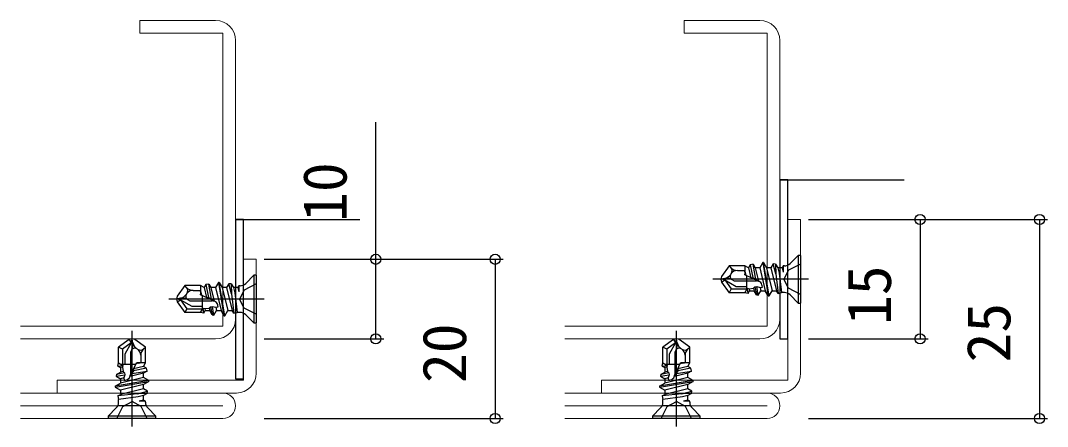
# Model space of a CAD drawing. Units: millimetres, scale not verified. Extents: x -437 to 438, y -281 to 279.
# Drawn here: x -109.4 to 19.6, y 76.5 to 127.5 of the extents above; entities that cross this region are included whole.
import ezdxf
from ezdxf.enums import TextEntityAlignment as Align

# ---------------------------------------------------------------- set-up
doc = ezdxf.new("R2010")
doc.units = ezdxf.units.MM
doc.header["$LTSCALE"] = 2
doc.layers.add('0-2_YKK_11', color=211, linetype='Continuous', lineweight=18)
doc.layers.add('0-3_YKK_11E', color=4, linetype='Continuous', lineweight=18)
for name, color, linetype in [('0-5_YKK_13', 4, 'Continuous'), ('0-7_YKK_D', 6, 'Continuous'), ('0-9_YSS_K', 3, 'Continuous')]:
    doc.layers.add(name, color=color, linetype=linetype)
doc.styles.add('ＭＳ ゴシック', font='')
doc.styles.get('ＭＳ ゴシック').set_extended_font_data('MS Gothic')

msp = doc.modelspace()

# ---------------------------------------------------------------- linework, layer by layer
at = {"layer": '0-2_YKK_11'}
for p, q in [((-109.374, 80.74), (-83.974, 80.74)), ((-41.029, 80.74), (-15.629, 80.74)), ((-109.374, 79.14), (-83.974, 79.14)), ((-41.029, 79.14), (-15.629, 79.14)), ((-83.974, 77.54), (-109.374, 77.54)), ((-15.629, 77.54), (-41.029, 77.54))]:
    msp.add_line(p, q, dxfattribs=at)
for points in [[(-11.429, 83.24), (-11.429, 102.54), (-13.029, 102.54), (-13.029, 82.34)], [(-79.774, 83.24), (-79.774, 97.54), (-81.374, 97.54), (-81.374, 82.34)], [(-81.374, 82.34), (-104.774, 82.34), (-104.774, 80.74), (-82.274, 80.74)], [(-13.029, 82.34), (-36.429, 82.34), (-36.429, 80.74), (-13.929, 80.74)]]:
    msp.add_lwpolyline(points, dxfattribs=at)
for centre, radius, start, end in [((-82.274, 83.24), 2.5, 270.00001, 359.99999), ((-13.929, 83.24), 2.5, 270.00001, 359.99999), ((-83.974, 79.14), 1.6, 270, 90), ((-15.629, 79.14), 1.6, 270, 90)]:
    msp.add_arc(centre, radius, start, end, dxfattribs=at)
at = {"layer": '0-3_YKK_11E'}
for p, q in [((-82.374, 90.04), (-82.374, 125.04)), ((-14.029, 90.04), (-14.029, 125.04)), ((-109.374, 87.54), (-84.874, 87.54)), ((-41.029, 87.54), (-16.529, 87.54))]:
    msp.add_line(p, q, dxfattribs=at)
for points in [[(-84.874, 127.54), (-94.374, 127.54), (-94.374, 125.94), (-83.974, 125.94), (-83.974, 89.14), (-109.374, 89.14)], [(-16.529, 127.54), (-26.029, 127.54), (-26.029, 125.94), (-15.629, 125.94), (-15.629, 89.14), (-41.029, 89.14)]]:
    msp.add_lwpolyline(points, dxfattribs=at)
for centre, start, end in [((-84.874, 125.04), 0, 90), ((-16.529, 125.04), 0, 90), ((-84.874, 90.04), 270, 0), ((-16.529, 90.04), 270, 0)]:
    msp.add_arc(centre, 2.5, start, end, dxfattribs=at)
at = {"layer": '0-5_YKK_13'}
for p, q in [((-12.756, 97.013), (-11.729, 98.04)), ((-11.729, 98.04), (-11.729, 92.04)), ((-11.429, 98.04), (-11.729, 98.04)), ((-11.429, 98.04), (-11.429, 92.04)), ((-20.411, 96.74), (-21.349, 95.401)), ((-20.186, 96.497), (-20.411, 96.74)), ((-18.429, 96.74), (-20.411, 96.74)), ((-18.429, 96.74), (-18.429, 95.58)), ((-17.973, 96.49), (-18.429, 96.74)), ((-17.758, 96.862), (-17.973, 96.49)), ((-17.377, 96.931), (-17.758, 96.862)), ((-17.758, 96.862), (-17.421, 95.239)), ((-17.377, 96.931), (-17.122, 96.49)), ((-17.065, 95.021), (-17.377, 96.931)), ((-16.188, 97.14), (-16.563, 96.49)), ((-16.188, 97.14), (-15.483, 92.94)), ((-16.088, 97.14), (-16.188, 97.14)), ((-15.383, 92.94), (-16.088, 97.14)), ((-16.088, 97.14), (-15.712, 96.49)), ((-14.876, 96.969), (-15.153, 96.49)), ((-14.567, 96.949), (-14.876, 96.969)), ((-14.567, 96.949), (-14.302, 96.49)), ((-13.61, 96.72), (-13.743, 96.49)), ((-13.463, 96.72), (-13.61, 96.72)), ((-13.61, 96.72), (-13.61, 95.944)), ((-13.049, 93.36), (-13.049, 96.72)), ((-81.101, 94.513), (-80.074, 95.54)), ((-80.074, 95.54), (-80.074, 89.54)), ((-79.774, 95.54), (-80.074, 95.54)), ((-79.774, 95.54), (-79.774, 89.54)), ((-20.134, 95.741), (-20.196, 95.652)), ((-19.368, 96.14), (-18.429, 96.14)), ((-18.395, 95.834), (-18.429, 96.065)), ((-18.429, 96.065), (-18.296, 95.519)), ((-18.229, 95.488), (-18.229, 93.693)), ((-17.973, 96.49), (-17.667, 95.23)), ((-16.563, 96.49), (-17.122, 96.49)), ((-17.122, 96.49), (-16.709, 94.791)), ((-16.563, 96.49), (-15.858, 93.59)), ((-15.712, 96.49), (-15.007, 93.59)), ((-15.153, 96.49), (-15.712, 96.49)), ((-15.153, 96.49), (-14.448, 93.59)), ((-14.521, 95.722), (-14.26, 93.265)), ((-14.302, 96.49), (-14.138, 95.815)), ((-13.743, 96.49), (-14.302, 96.49)), ((-14.138, 95.815), (-13.83, 93.36)), ((-13.743, 96.49), (-13.61, 95.944)), ((-88.757, 94.24), (-89.694, 92.901)), ((-88.531, 93.997), (-88.757, 94.24)), ((-86.774, 94.24), (-88.757, 94.24)), ((-86.774, 94.24), (-86.774, 93.08)), ((-86.318, 93.99), (-86.774, 94.24)), ((-86.104, 94.362), (-86.318, 93.99)), ((-85.722, 94.431), (-86.104, 94.362)), ((-86.104, 94.362), (-85.766, 92.739)), ((-85.722, 94.431), (-85.468, 93.99)), ((-85.41, 92.521), (-85.722, 94.431)), ((-84.533, 94.64), (-84.908, 93.99)), ((-84.533, 94.64), (-83.828, 90.44)), ((-84.433, 94.64), (-84.533, 94.64)), ((-83.728, 90.44), (-84.433, 94.64)), ((-84.433, 94.64), (-84.058, 93.99)), ((-83.221, 94.469), (-83.498, 93.99)), ((-82.913, 94.449), (-83.221, 94.469)), ((-82.913, 94.449), (-82.648, 93.99)), ((-81.956, 94.22), (-82.088, 93.99)), ((-81.809, 94.22), (-81.956, 94.22)), ((-81.956, 94.22), (-81.956, 93.444)), ((-81.394, 90.86), (-81.394, 94.22)), ((-10.429, 95.04), (-22.429, 95.04)), ((-21.349, 95.401), (-21.429, 95.04)), ((-20.956, 95.145), (-21.429, 95.04)), ((-20.929, 94.951), (-21.429, 95.04)), ((-21.429, 95.04), (-21.349, 94.679)), ((-21.349, 94.679), (-20.929, 94.951)), ((-21.349, 94.679), (-20.411, 93.34)), ((-20.929, 94.951), (-20.151, 93.84)), ((-20.929, 94.951), (-19.524, 94.14)), ((-20.053, 95.006), (-19.765, 94.84)), ((-19.765, 94.84), (-16.979, 94.84)), ((-19.524, 94.14), (-18.229, 94.14)), ((-12.943, 93.895), (-13.552, 95.04)), ((-89.694, 92.901), (-89.774, 92.54)), ((-88.479, 93.241), (-88.542, 93.152)), ((-87.714, 93.64), (-86.774, 93.64)), ((-86.74, 93.334), (-86.774, 93.565)), ((-86.774, 93.565), (-86.642, 93.019)), ((-86.574, 92.988), (-86.574, 91.193)), ((-86.318, 93.99), (-86.012, 92.73)), ((-84.908, 93.99), (-85.468, 93.99)), ((-85.468, 93.99), (-85.055, 92.291)), ((-84.908, 93.99), (-84.203, 91.09)), ((-84.058, 93.99), (-83.353, 91.09)), ((-83.498, 93.99), (-84.058, 93.99)), ((-83.498, 93.99), (-82.793, 91.09)), ((-82.866, 93.222), (-82.606, 90.765)), ((-82.648, 93.99), (-82.484, 93.315)), ((-82.088, 93.99), (-82.648, 93.99)), ((-82.484, 93.315), (-82.176, 90.86)), ((-82.088, 93.99), (-81.956, 93.444)), ((-20.151, 93.84), (-20.411, 93.34)), ((-18.429, 93.34), (-20.411, 93.34)), ((-20.151, 93.84), (-18.229, 93.84)), ((-18.015, 93.265), (-18.11, 93.904)), ((-18.015, 93.265), (-17.827, 93.59)), ((-17.891, 93.851), (-17.827, 93.59)), ((-17.827, 93.59), (-17.268, 93.59)), ((-17.347, 93.917), (-17.268, 93.59)), ((-16.97, 93.075), (-17.268, 93.59)), ((-17.179, 94.077), (-16.97, 93.075)), ((-16.97, 93.075), (-16.739, 93.033)), ((-16.739, 93.033), (-16.918, 94.125)), ((-16.739, 93.033), (-16.417, 93.59)), ((-16.521, 94.017), (-16.417, 93.59)), ((-16.417, 93.59), (-15.858, 93.59)), ((-15.483, 92.94), (-15.858, 93.59)), ((-15.483, 92.94), (-15.383, 92.94)), ((-15.383, 92.94), (-15.007, 93.59)), ((-15.007, 93.59), (-14.448, 93.59)), ((-14.26, 93.265), (-14.448, 93.59)), ((-14.26, 93.265), (-13.83, 93.36)), ((-13.463, 93.36), (-13.83, 93.36)), ((-11.429, 93.14), (-12.943, 93.895)), ((-12.756, 93.067), (-11.729, 92.04)), ((-78.774, 92.54), (-90.774, 92.54)), ((-89.301, 92.645), (-89.774, 92.54)), ((-89.275, 92.451), (-89.774, 92.54)), ((-89.774, 92.54), (-89.694, 92.179)), ((-89.694, 92.179), (-89.275, 92.451)), ((-89.694, 92.179), (-88.757, 90.84)), ((-89.275, 92.451), (-88.496, 91.34)), ((-89.275, 92.451), (-87.869, 91.64)), ((-88.398, 92.506), (-88.111, 92.34)), ((-88.111, 92.34), (-85.324, 92.34)), ((-87.869, 91.64), (-86.574, 91.64)), ((-85.524, 91.577), (-85.316, 90.575)), ((-85.084, 90.533), (-85.263, 91.625)), ((-81.289, 91.395), (-81.897, 92.54)), ((-11.729, 92.04), (-11.429, 92.04)), ((-88.496, 91.34), (-88.757, 90.84)), ((-86.774, 90.84), (-88.757, 90.84)), ((-88.496, 91.34), (-86.574, 91.34)), ((-86.361, 90.765), (-86.455, 91.404)), ((-86.361, 90.765), (-86.173, 91.09)), ((-86.236, 91.351), (-86.173, 91.09)), ((-86.173, 91.09), (-85.613, 91.09)), ((-85.693, 91.417), (-85.613, 91.09)), ((-85.316, 90.575), (-85.613, 91.09)), ((-85.316, 90.575), (-85.084, 90.533)), ((-85.084, 90.533), (-84.763, 91.09)), ((-84.867, 91.517), (-84.763, 91.09)), ((-84.763, 91.09), (-84.203, 91.09)), ((-83.828, 90.44), (-84.203, 91.09)), ((-83.828, 90.44), (-83.728, 90.44)), ((-83.728, 90.44), (-83.353, 91.09)), ((-83.353, 91.09), (-82.793, 91.09)), ((-82.606, 90.765), (-82.793, 91.09)), ((-82.606, 90.765), (-82.176, 90.86)), ((-81.809, 90.86), (-82.176, 90.86)), ((-79.774, 90.64), (-81.289, 91.395)), ((-81.101, 90.567), (-80.074, 89.54)), ((-80.074, 89.54), (-79.774, 89.54)), ((-95.374, 76.54), (-95.374, 88.54)), ((-27.029, 76.54), (-27.029, 88.54)), ((-95.735, 87.46), (-97.074, 86.522)), ((-96.574, 86.262), (-97.074, 86.522)), ((-97.074, 84.54), (-97.074, 86.522)), ((-95.463, 87.04), (-96.574, 86.262)), ((-95.463, 87.04), (-96.274, 85.635)), ((-95.374, 87.54), (-95.735, 87.46)), ((-95.735, 87.46), (-95.463, 87.04)), ((-95.463, 87.04), (-95.374, 87.54)), ((-95.269, 87.067), (-95.374, 87.54)), ((-95.014, 87.46), (-95.374, 87.54)), ((-93.674, 86.522), (-95.014, 87.46)), ((-93.918, 86.297), (-93.674, 86.522)), ((-93.674, 84.54), (-93.674, 86.522)), ((-27.39, 87.46), (-28.729, 86.522)), ((-28.229, 86.262), (-28.729, 86.522)), ((-28.729, 84.54), (-28.729, 86.522)), ((-27.117, 87.04), (-28.229, 86.262)), ((-27.117, 87.04), (-27.929, 85.635)), ((-27.029, 87.54), (-27.39, 87.46)), ((-27.39, 87.46), (-27.117, 87.04)), ((-27.117, 87.04), (-27.029, 87.54)), ((-26.924, 87.067), (-27.029, 87.54)), ((-26.668, 87.46), (-27.029, 87.54)), ((-25.329, 86.522), (-26.668, 87.46)), ((-25.572, 86.297), (-25.329, 86.522)), ((-25.329, 84.54), (-25.329, 86.522)), ((-96.574, 86.262), (-96.574, 84.34)), ((-96.274, 85.635), (-96.274, 84.34)), ((-95.408, 86.164), (-95.574, 85.876)), ((-95.574, 85.876), (-95.574, 83.09)), ((-94.673, 86.245), (-94.762, 86.307)), ((-94.274, 85.479), (-94.274, 84.54)), ((-28.229, 86.262), (-28.229, 84.34)), ((-27.929, 85.635), (-27.929, 84.34)), ((-27.063, 86.164), (-27.229, 85.876)), ((-27.229, 85.876), (-27.229, 83.09)), ((-26.328, 86.245), (-26.416, 86.307)), ((-25.929, 85.479), (-25.929, 84.54)), ((-97.15, 84.126), (-96.511, 84.22)), ((-97.15, 84.126), (-96.824, 83.938)), ((-96.564, 84.002), (-96.824, 83.938)), ((-96.824, 83.938), (-96.824, 83.379)), ((-94.926, 84.34), (-96.721, 84.34)), ((-93.924, 84.084), (-95.184, 83.778)), ((-93.552, 83.869), (-95.175, 83.531)), ((-94.35, 84.54), (-94.895, 84.407)), ((-93.674, 84.54), (-94.834, 84.54)), ((-94.58, 84.506), (-94.35, 84.54)), ((-93.924, 84.084), (-93.674, 84.54)), ((-93.552, 83.869), (-93.924, 84.084)), ((-93.483, 83.488), (-93.552, 83.869)), ((-28.804, 84.126), (-28.165, 84.22)), ((-28.804, 84.126), (-28.479, 83.938)), ((-28.218, 84.002), (-28.479, 83.938)), ((-28.479, 83.938), (-28.479, 83.379)), ((-26.581, 84.34), (-28.376, 84.34)), ((-25.579, 84.084), (-26.838, 83.778)), ((-25.207, 83.869), (-26.83, 83.531)), ((-26.004, 84.54), (-26.55, 84.407)), ((-25.329, 84.54), (-26.489, 84.54)), ((-26.235, 84.506), (-26.004, 84.54)), ((-25.579, 84.084), (-25.329, 84.54)), ((-25.207, 83.869), (-25.579, 84.084)), ((-25.138, 83.488), (-25.207, 83.869)), ((-97.34, 83.081), (-97.382, 82.85)), ((-97.382, 82.85), (-96.289, 83.029)), ((-97.382, 82.85), (-96.824, 82.528)), ((-97.34, 83.081), (-96.824, 83.379)), ((-96.338, 83.29), (-97.34, 83.081)), ((-96.498, 83.458), (-96.824, 83.379)), ((-93.924, 82.674), (-96.824, 81.969)), ((-96.397, 82.632), (-96.824, 82.528)), ((-96.824, 82.528), (-96.824, 81.969)), ((-93.924, 83.233), (-95.623, 82.82)), ((-95.393, 83.175), (-93.483, 83.488)), ((-93.483, 83.488), (-93.924, 83.233)), ((-93.924, 82.674), (-93.924, 83.233)), ((-93.274, 82.299), (-93.924, 82.674)), ((-28.994, 83.081), (-29.036, 82.85)), ((-29.036, 82.85), (-27.944, 83.029)), ((-29.036, 82.85), (-28.479, 82.528)), ((-28.994, 83.081), (-28.479, 83.379)), ((-27.992, 83.29), (-28.994, 83.081)), ((-28.152, 83.458), (-28.479, 83.379)), ((-25.579, 82.674), (-28.479, 81.969)), ((-28.052, 82.632), (-28.479, 82.528)), ((-28.479, 82.528), (-28.479, 81.969)), ((-25.579, 83.233), (-27.277, 82.82)), ((-27.048, 83.175), (-25.138, 83.488)), ((-25.138, 83.488), (-25.579, 83.233)), ((-25.579, 82.674), (-25.579, 83.233)), ((-24.929, 82.299), (-25.579, 82.674)), ((-93.274, 82.299), (-97.474, 81.594)), ((-97.474, 81.494), (-93.274, 82.199)), ((-97.474, 81.594), (-96.824, 81.969)), ((-97.474, 81.594), (-97.474, 81.494)), ((-97.474, 81.494), (-96.824, 81.118)), ((-93.924, 81.823), (-96.824, 81.118)), ((-93.924, 81.264), (-96.824, 80.559)), ((-93.274, 82.199), (-93.924, 81.823)), ((-93.924, 81.264), (-93.924, 81.823)), ((-93.445, 80.987), (-93.924, 81.264)), ((-93.274, 82.199), (-93.274, 82.299)), ((-24.929, 82.299), (-29.129, 81.594)), ((-29.129, 81.494), (-24.929, 82.199)), ((-29.129, 81.594), (-28.479, 81.969)), ((-29.129, 81.594), (-29.129, 81.494)), ((-29.129, 81.494), (-28.479, 81.118)), ((-25.579, 81.823), (-28.479, 81.118)), ((-25.579, 81.264), (-28.479, 80.559)), ((-24.929, 82.199), (-25.579, 81.823)), ((-25.579, 81.264), (-25.579, 81.823)), ((-25.099, 80.987), (-25.579, 81.264)), ((-24.929, 82.199), (-24.929, 82.299)), ((-94.692, 80.632), (-97.149, 80.371)), ((-97.149, 80.371), (-96.824, 80.559)), ((-97.149, 80.371), (-97.054, 79.941)), ((-94.599, 80.249), (-97.054, 79.941)), ((-96.824, 81.118), (-96.824, 80.559)), ((-93.924, 80.413), (-94.599, 80.249)), ((-93.466, 80.678), (-93.924, 80.413)), ((-93.924, 79.854), (-93.924, 80.413)), ((-93.466, 80.678), (-93.445, 80.987)), ((-26.347, 80.632), (-28.804, 80.371)), ((-28.804, 80.371), (-28.479, 80.559)), ((-28.804, 80.371), (-28.709, 79.941)), ((-26.254, 80.249), (-28.709, 79.941)), ((-28.479, 81.118), (-28.479, 80.559)), ((-25.579, 80.413), (-26.254, 80.249)), ((-25.12, 80.678), (-25.579, 80.413)), ((-25.579, 79.854), (-25.579, 80.413)), ((-25.12, 80.678), (-25.099, 80.987)), ((-97.347, 78.867), (-98.374, 77.84)), ((-97.274, 77.54), (-96.519, 79.054)), ((-97.054, 79.574), (-97.054, 79.941)), ((-97.054, 79.16), (-93.694, 79.16)), ((-96.519, 79.054), (-95.374, 79.663)), ((-93.924, 79.854), (-94.471, 79.721)), ((-93.694, 79.721), (-94.471, 79.721)), ((-93.694, 79.721), (-93.924, 79.854)), ((-93.694, 79.574), (-93.694, 79.721)), ((-93.401, 78.867), (-92.374, 77.84)), ((-29.002, 78.867), (-30.029, 77.84)), ((-28.929, 77.54), (-28.174, 79.054)), ((-28.709, 79.574), (-28.709, 79.941)), ((-28.709, 79.16), (-25.349, 79.16)), ((-28.174, 79.054), (-27.029, 79.663)), ((-25.579, 79.854), (-26.125, 79.721)), ((-25.349, 79.721), (-26.125, 79.721)), ((-25.349, 79.721), (-25.579, 79.854)), ((-25.349, 79.574), (-25.349, 79.721)), ((-25.056, 78.867), (-24.029, 77.84)), ((-92.374, 77.84), (-98.374, 77.84)), ((-98.374, 77.84), (-98.374, 77.54)), ((-92.374, 77.54), (-98.374, 77.54)), ((-92.374, 77.54), (-92.374, 77.84)), ((-24.029, 77.84), (-30.029, 77.84)), ((-30.029, 77.84), (-30.029, 77.54)), ((-24.029, 77.54), (-30.029, 77.54)), ((-24.029, 77.54), (-24.029, 77.84))]:
    msp.add_line(p, q, dxfattribs=at)
for points in [[(-14.029, 87.54), (-13.029, 87.54), (-13.029, 107.54), (-14.029, 107.54)], [(-82.374, 82.54), (-81.374, 82.54), (-81.374, 102.54), (-82.374, 102.54)]]:
    msp.add_lwpolyline(points, close=True, dxfattribs=at)
for points in [[(-14.567, 96.949), (-14.521, 95.722), (-14.876, 96.969)], [(-11.429, 96.94), (-12.943, 96.185), (-13.552, 95.04)], [(-16.666, 94.772), (-18.429, 95.58), (-18.395, 95.834), (-18.296, 95.519)], [(-82.913, 94.449), (-82.866, 93.222), (-83.221, 94.469)], [(-79.774, 94.44), (-81.289, 93.685), (-81.897, 92.54)], [(-17.667, 95.23), (-17.421, 95.239), (-17.065, 95.021), (-16.709, 94.791)], [(-85.012, 92.272), (-86.774, 93.08), (-86.74, 93.334), (-86.642, 93.019)], [(-18.015, 93.265), (-18.429, 93.34), (-18.11, 93.904), (-17.891, 93.851), (-17.347, 93.917), (-17.179, 94.077), (-16.918, 94.125), (-16.521, 94.017), (-16.23, 94.053)], [(-86.361, 90.765), (-86.774, 90.84), (-86.455, 91.404), (-86.236, 91.351), (-85.693, 91.417), (-85.524, 91.577), (-85.263, 91.625), (-84.867, 91.517), (-84.575, 91.553)], [(-86.012, 92.73), (-85.766, 92.739), (-85.41, 92.521), (-85.055, 92.291)], [(-97.15, 84.126), (-97.074, 84.54), (-96.511, 84.22), (-96.564, 84.002), (-96.498, 83.458), (-96.338, 83.29), (-96.289, 83.029), (-96.397, 82.632), (-96.362, 82.341)], [(-95.643, 82.777), (-94.834, 84.54), (-94.58, 84.506), (-94.895, 84.407)], [(-28.804, 84.126), (-28.729, 84.54), (-28.165, 84.22), (-28.218, 84.002), (-28.152, 83.458), (-27.992, 83.29), (-27.944, 83.029), (-28.052, 82.632), (-28.016, 82.341)], [(-27.297, 82.777), (-26.489, 84.54), (-26.235, 84.506), (-26.55, 84.407)], [(-95.184, 83.778), (-95.175, 83.531), (-95.393, 83.175), (-95.623, 82.82)], [(-26.838, 83.778), (-26.83, 83.531), (-27.048, 83.175), (-27.277, 82.82)], [(-93.466, 80.678), (-94.692, 80.632), (-93.445, 80.987)], [(-25.12, 80.678), (-26.347, 80.632), (-25.099, 80.987)], [(-93.474, 77.54), (-94.229, 79.054), (-95.374, 79.663)], [(-25.129, 77.54), (-25.884, 79.054), (-27.029, 79.663)]]:
    msp.add_lwpolyline(points, dxfattribs=at)
for centre, radius, start, end in [((-13.463, 97.72), 1, 270, 315), ((-21.229, 96.375), 1.26, 282.5, 325), ((-19.828, 95.395), 0.449, 145, 240), ((-19.368, 97.255), 1.115, 222.84567, 270), ((-20.628, 96.087), 0.603, 325, 42.84567), ((-19.368, 95.205), 0.935, 90, 145), ((-81.809, 95.22), 1, 270, 315), ((-20.683, 93.914), 1.26, 60, 102.5), ((-16.979, 94.09), 0.75, 357.14861, 90), ((-89.574, 93.875), 1.26, 282.5, 325), ((-88.174, 92.895), 0.449, 145, 240), ((-87.714, 94.755), 1.115, 222.84567, 270), ((-88.973, 93.587), 0.603, 325, 42.84567), ((-87.714, 92.705), 0.935, 90, 145), ((-13.463, 92.36), 1, 45, 90), ((-89.028, 91.414), 1.26, 60, 102.5), ((-85.324, 91.59), 0.75, 357.14861, 90), ((-81.809, 89.86), 1, 45, 90), ((-96.5, 86.794), 1.26, 330, 12.5), ((-94.039, 87.34), 1.26, 192.5, 235), ((-28.155, 86.794), 1.26, 330, 12.5), ((-25.693, 87.34), 1.26, 192.5, 235), ((-95.019, 85.939), 0.449, 55, 150), ((-94.327, 86.738), 0.603, 235, 312.84567), ((-95.209, 85.479), 0.935, 0, 55), ((-93.159, 85.479), 1.115, 132.84567, 180), ((-26.674, 85.939), 0.449, 55, 150), ((-25.982, 86.738), 0.603, 235, 312.84567), ((-26.864, 85.479), 0.935, 0, 55), ((-24.814, 85.479), 1.115, 132.84567, 180), ((-96.324, 83.09), 0.75, 267.14861, 0), ((-27.979, 83.09), 0.75, 267.14861, 0), ((-98.054, 79.574), 1, 315, 0), ((-92.694, 79.574), 1, 180, 225), ((-29.709, 79.574), 1, 315, 0), ((-24.349, 79.574), 1, 180, 225)]:
    msp.add_arc(centre, radius, start, end, dxfattribs=at)
at = {"layer": '0-7_YKK_D'}
for p, q in [((-10.429, 102.54), (4.571, 102.54)), ((-10.429, 102.54), (19.571, 102.54)), ((3.571, 102.54), (3.571, 87.54)), ((18.571, 102.54), (18.571, 77.54)), ((-78.774, 97.54), (-63.774, 97.54)), ((-78.774, 97.54), (-48.774, 97.54)), ((-49.774, 97.54), (-49.774, 77.54)), ((-78.774, 87.54), (-63.774, 87.54)), ((-10.429, 87.54), (4.571, 87.54)), ((-78.774, 77.54), (-48.774, 77.54)), ((-10.429, 77.54), (19.571, 77.54))]:
    msp.add_line(p, q, dxfattribs=at)
msp.add_lwpolyline([(-64.774, 87.54), (-64.774, 97.54), (-64.774, 114.774)], dxfattribs=at)
for centre in [(3.571, 102.54), (18.571, 102.54), (-64.774, 97.54), (-49.774, 97.54), (-64.774, 87.54), (3.571, 87.54), (-49.774, 77.54), (18.571, 77.54)]:
    msp.add_circle(centre, 0.637, dxfattribs=at)
at = {"layer": '0-9_YSS_K'}
for p, q in [((-14.029, 107.54), (1.571, 107.54)), ((-82.374, 102.54), (-66.774, 102.54))]:
    msp.add_line(p, q, dxfattribs=at)

# ---------------------------------------------------------------- texts
at = {"layer": '0-7_YKK_D', "style": 'ＭＳ ゴシック'}
for s, p in [('10', (-66.774, 102.248)), ('15', (1.571, 89.287)), ('25', (16.571, 84.585)), ('20', (-51.774, 82))]:
    msp.add_text(s, height=5.499, rotation=90, dxfattribs=at).set_placement(p, align=Align.BOTTOM_LEFT)

doc.saveas('drawing.dxf')
